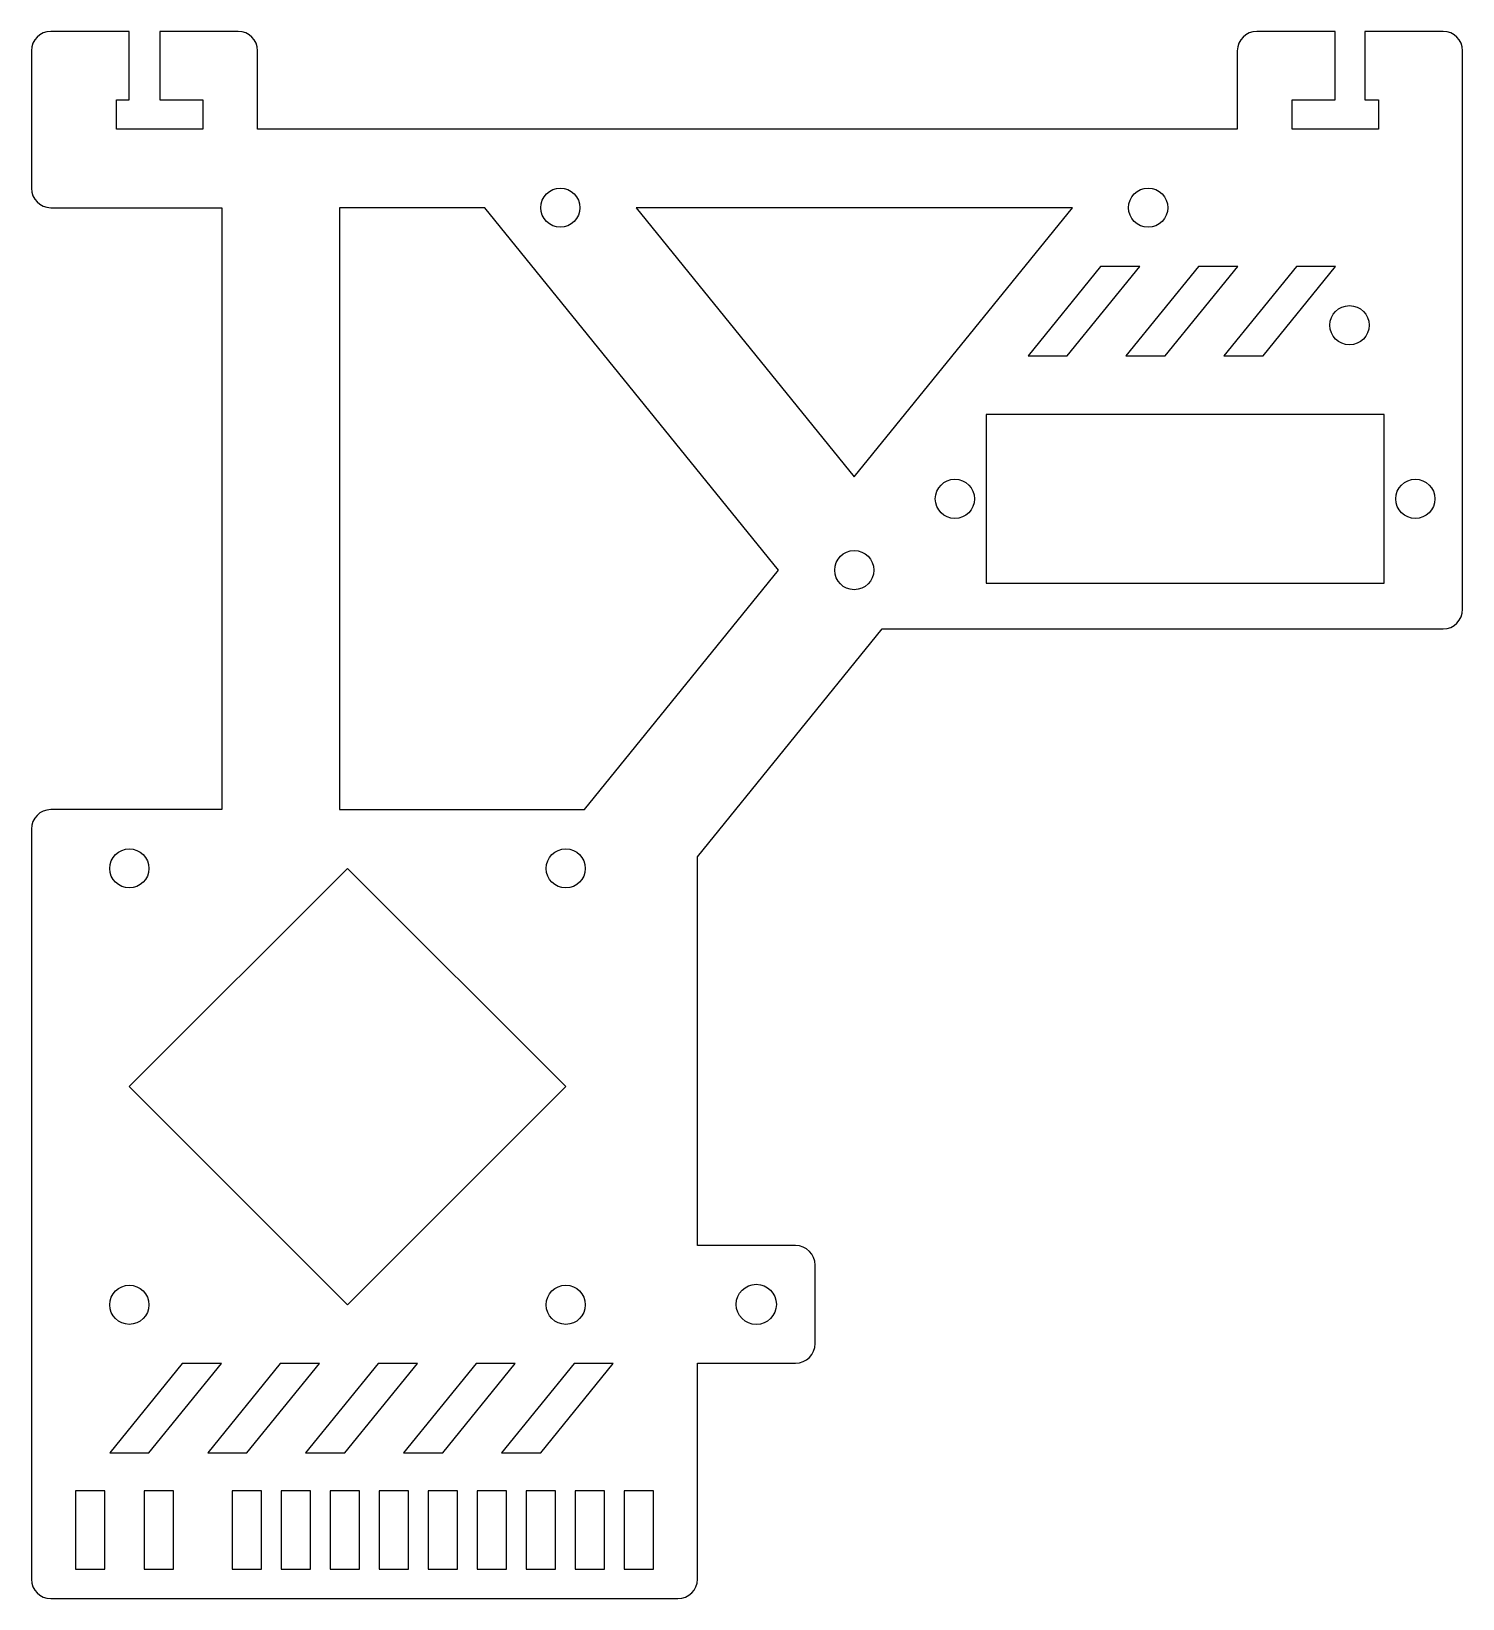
# Model space of a CAD drawing. Header units: millimetres. Extents: x -16.1 to 56.9, y -26.1 to 53.9.
import ezdxf

# ---------------------------------------------------------------- set-up
doc = ezdxf.new("R2010")
doc.units = ezdxf.units.MM

msp = doc.modelspace()

# ---------------------------------------------------------------- linework, layer by layer
at = {"color": 7, "linetype": 'Continuous', "lineweight": 25}
for p, q in [((-11.137, 53.863), (-15.137, 53.863)), ((-11.137, 50.363), (-11.137, 53.863)), ((-5.587, 53.863), (-9.587, 53.863)), ((-9.587, 53.863), (-9.587, 50.363)), ((50.413, 53.863), (46.413, 53.863)), ((50.413, 50.363), (50.413, 53.863)), ((55.913, 53.863), (51.913, 53.863)), ((51.913, 53.863), (51.913, 50.363)), ((-16.137, 52.863), (-16.137, 45.863)), ((-4.587, 48.863), (-4.587, 52.863)), ((45.413, 52.863), (45.413, 48.863)), ((56.913, 24.363), (56.913, 52.863)), ((-11.787, 48.863), (-11.787, 50.363)), ((-11.787, 50.363), (-11.137, 50.363)), ((-9.587, 50.363), (-7.387, 50.363)), ((-7.387, 50.363), (-7.387, 48.863)), ((48.213, 48.863), (48.213, 50.363)), ((48.213, 50.363), (50.413, 50.363)), ((51.913, 50.363), (52.613, 50.363)), ((52.613, 50.363), (52.613, 48.863)), ((-7.387, 48.863), (-11.787, 48.863)), ((45.413, 48.863), (-4.587, 48.863)), ((52.613, 48.863), (48.213, 48.863)), ((-15.137, 44.863), (-6.415, 44.863)), ((-6.415, 44.863), (-6.415, 14.137)), ((-0.415, 44.863), (-0.415, 14.137)), ((7.001, 44.863), (-0.415, 44.863)), ((22.001, 26.363), (7.001, 44.863)), ((14.725, 44.863), (25.863, 31.126)), ((37.001, 44.863), (14.725, 44.863)), ((25.863, 31.126), (37.001, 44.863)), ((38.431, 41.863), (34.731, 37.3)), ((36.731, 37.3), (40.431, 41.863)), ((40.431, 41.863), (38.431, 41.863)), ((43.431, 41.863), (39.731, 37.3)), ((41.731, 37.3), (45.431, 41.863)), ((45.431, 41.863), (43.431, 41.863)), ((48.431, 41.863), (44.731, 37.3)), ((46.731, 37.3), (50.431, 41.863)), ((50.431, 41.863), (48.431, 41.863)), ((34.731, 37.3), (36.731, 37.3)), ((39.731, 37.3), (41.731, 37.3)), ((44.731, 37.3), (46.731, 37.3)), ((32.6, 34.3), (32.6, 25.7)), ((52.9, 34.3), (32.6, 34.3)), ((52.9, 25.7), (52.9, 34.3)), ((12.088, 14.137), (22.001, 26.363)), ((32.6, 25.7), (52.9, 25.7)), ((17.863, 11.733), (27.293, 23.363)), ((27.293, 23.363), (55.913, 23.363)), ((-6.415, 14.137), (-15.137, 14.137)), ((-0.415, 14.137), (12.088, 14.137)), ((-16.137, 13.137), (-16.137, -25.137)), ((17.863, -8.116), (17.863, 11.733)), ((0, 11.137), (-11.137, 0)), ((11.137, 0), (0, 11.137)), ((-11.137, 0), (0, -11.137)), ((0, -11.137), (11.137, 0)), ((22.863, -8.116), (17.863, -8.116)), ((23.863, -13.116), (23.863, -9.116)), ((-8.437, -14.137), (-12.137, -18.7)), ((-10.137, -18.7), (-6.437, -14.137)), ((-6.437, -14.137), (-8.437, -14.137)), ((-3.437, -14.137), (-7.137, -18.7)), ((-5.137, -18.7), (-1.437, -14.137)), ((-1.437, -14.137), (-3.437, -14.137)), ((1.563, -14.137), (-2.137, -18.7)), ((-0.137, -18.7), (3.563, -14.137)), ((3.563, -14.137), (1.563, -14.137)), ((6.563, -14.137), (2.863, -18.7)), ((4.863, -18.7), (8.563, -14.137)), ((8.563, -14.137), (6.563, -14.137)), ((11.563, -14.137), (7.863, -18.7)), ((9.863, -18.7), (13.563, -14.137)), ((13.563, -14.137), (11.563, -14.137)), ((17.863, -25.137), (17.863, -14.116)), ((17.863, -14.116), (22.863, -14.116)), ((-12.137, -18.7), (-10.137, -18.7)), ((-7.137, -18.7), (-5.137, -18.7)), ((-2.137, -18.7), (-0.137, -18.7)), ((2.863, -18.7), (4.863, -18.7)), ((7.863, -18.7), (9.863, -18.7)), ((-13.887, -20.637), (-13.887, -24.637)), ((-12.387, -20.637), (-13.887, -20.637)), ((-12.387, -24.637), (-12.387, -20.637)), ((-8.887, -20.637), (-10.387, -20.637)), ((-10.387, -20.637), (-10.387, -24.637)), ((-8.887, -24.637), (-8.887, -20.637)), ((-4.387, -20.637), (-5.887, -20.637)), ((-5.887, -20.637), (-5.887, -24.637)), ((-4.387, -24.637), (-4.387, -20.637)), ((-1.887, -20.637), (-3.387, -20.637)), ((-3.387, -20.637), (-3.387, -24.637)), ((-1.887, -24.637), (-1.887, -20.637)), ((0.613, -20.637), (-0.887, -20.637)), ((-0.887, -20.637), (-0.887, -24.637)), ((0.613, -24.637), (0.613, -20.637)), ((3.113, -20.637), (1.613, -20.637)), ((1.613, -20.637), (1.613, -24.637)), ((3.113, -24.637), (3.113, -20.637)), ((5.613, -20.637), (4.113, -20.637)), ((4.113, -20.637), (4.113, -24.637)), ((5.613, -24.637), (5.613, -20.637)), ((8.113, -20.637), (6.613, -20.637)), ((6.613, -20.637), (6.613, -24.637)), ((8.113, -24.637), (8.113, -20.637)), ((10.613, -20.637), (9.113, -20.637)), ((9.113, -20.637), (9.113, -24.637)), ((10.613, -24.637), (10.613, -20.637)), ((11.613, -20.637), (11.613, -24.637)), ((13.113, -20.637), (11.613, -20.637)), ((13.113, -24.637), (13.113, -20.637)), ((14.113, -20.637), (14.113, -24.637)), ((15.613, -20.637), (14.113, -20.637)), ((15.613, -24.637), (15.613, -20.637)), ((-13.887, -24.637), (-12.387, -24.637)), ((-10.387, -24.637), (-8.887, -24.637)), ((-5.887, -24.637), (-4.387, -24.637)), ((-3.387, -24.637), (-1.887, -24.637)), ((-0.887, -24.637), (0.613, -24.637)), ((1.613, -24.637), (3.113, -24.637)), ((4.113, -24.637), (5.613, -24.637)), ((6.613, -24.637), (8.113, -24.637)), ((9.113, -24.637), (10.613, -24.637)), ((11.613, -24.637), (13.113, -24.637)), ((14.113, -24.637), (15.613, -24.637)), ((-15.137, -26.137), (16.863, -26.137))]:
    msp.add_line(p, q, dxfattribs=at)
for centre, radius in [((10.863, 44.863), 1), ((40.863, 44.863), 1), ((51.138, 38.863), 1), ((31, 30), 1), ((54.5, 30), 1), ((25.863, 26.363), 1), ((-11.137, 11.137), 1), ((11.137, 11.137), 1), ((-11.137, -11.137), 1), ((11.137, -11.137), 1), ((20.863, -11.116), 1.025)]:
    msp.add_circle(centre, radius, dxfattribs=at)
for centre, start, end in [((-15.137, 52.863), 90, 180), ((-5.587, 52.863), 0, 90), ((46.413, 52.863), 90, 180), ((55.913, 52.863), 0, 90), ((-15.137, 45.863), 180, 270), ((55.913, 24.363), 270, 0), ((-15.137, 13.137), 90, 180), ((22.863, -9.116), 0, 90), ((22.863, -13.116), 270, 0), ((-15.137, -25.137), 180, 270), ((16.863, -25.137), 270, 0)]:
    msp.add_arc(centre, 1, start, end, dxfattribs=at)

doc.saveas('drawing.dxf')
